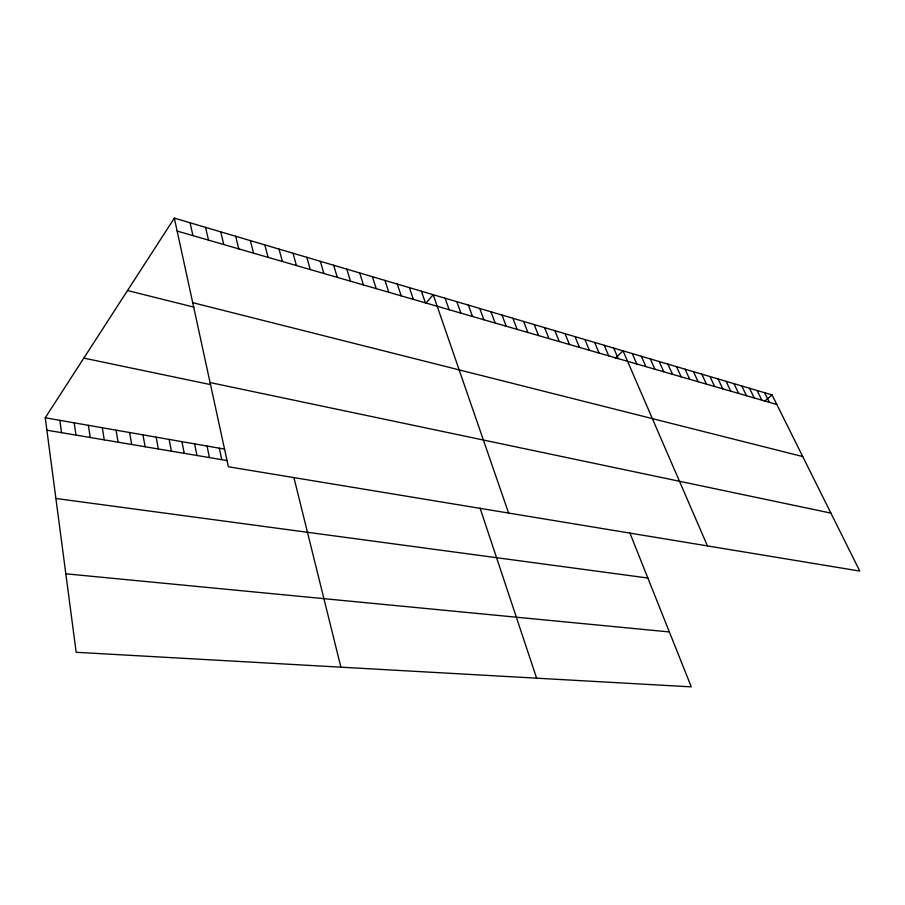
<?xml version="1.0" encoding="UTF-8"?>
<svg xmlns="http://www.w3.org/2000/svg" width="905" height="905" viewBox="0 0 905 905"><rect width="100%" height="100%" fill="white"/><g stroke="black" fill="none" stroke-linecap="round" stroke-linejoin="round"><path stroke-width="1.36" d="M629.812 532.796L691.273 686.872L76.178 652.29L45.25 417.782L174.337 218.128L772.067 394.931L859.75 571.066L228.388 466.776L174.337 218.128M425.588 303.503L433.201 294.702L508.599 513.067M615.276 358.29L623.036 350.846L707.439 545.907M764.408 401.356L772.067 394.931M65.827 573.804L669.361 631.939M55.895 498.474L647.856 578.024M46.89 430.192L227.2 460.588M45.25 417.782L224.712 449.14M83.826 358.109L210.56 384.625M210.084 382.555L830.903 513.112M127.515 290.539L193.975 307.157M192.708 302.666L802.746 456.561M177.142 231.058L776.818 404.478M764.635 392.736L769.374 402.329M757.1 390.507L761.84 400.157M749.487 388.256L754.227 397.951M741.783 385.971L746.501 395.723M733.978 383.663L738.695 393.46M726.082 381.333L730.788 391.175M718.084 378.969L722.778 388.856M709.984 376.571L714.667 386.514M701.782 374.138L706.454 384.139M693.479 371.684L698.128 381.729M685.062 369.195L689.712 379.297M676.544 366.683L681.171 376.819M667.913 364.127L672.528 374.319M659.179 361.536L663.772 371.797M650.322 358.923L654.903 369.229M641.34 356.265L645.91 366.627M632.256 353.572L636.803 363.991M613.703 348.086L618.206 358.618M604.235 345.291L608.726 355.869M594.642 342.452L599.11 353.086M584.913 339.579L589.359 350.269M575.048 336.66L579.472 347.407M565.048 333.696L569.449 344.511M554.912 330.698L559.279 341.57M544.629 327.655L548.973 338.594M534.199 324.578L538.52 335.563M523.622 321.445L527.909 332.497M512.897 318.266L517.151 329.386M502.004 315.053L506.223 326.23M490.963 311.784L495.148 323.028M479.752 308.469L483.904 319.77M468.371 305.098L472.489 316.467M456.821 301.682L460.905 313.119M445.102 298.22L449.14 309.725M421.413 291.206L425.373 302.847M409.445 287.666L413.359 299.374M480.046 508.022L536.631 678.184M397.295 284.08L401.164 295.844M384.964 280.426L388.777 292.258M372.43 276.726L376.197 288.627M359.715 272.959L363.425 284.928M346.796 269.136L350.45 281.184M333.673 265.255L337.271 277.371M320.336 261.307L323.877 273.491M306.795 257.303L310.268 269.566M293.028 253.23L296.444 265.561M279.034 249.09L282.383 261.5M264.814 244.893L268.095 257.359M250.357 240.617L253.57 253.162M235.662 236.262L238.807 248.886M293.955 477.75L340.891 667.177M220.718 231.838L223.784 244.542M205.514 227.347L208.501 240.13M190.061 222.777L192.957 235.628M219.327 448.19L221.793 459.672M207.041 446.052L209.451 457.591M194.586 443.869L196.939 455.487M181.95 441.663L184.258 453.348M169.145 439.423L171.396 451.176M156.158 437.16L158.341 448.982M142.979 434.853L145.105 446.742M129.619 432.522L131.678 444.479M116.066 430.147L118.057 442.183M102.31 427.748L104.245 439.864M88.362 425.316L90.217 437.5M74.199 422.839L75.986 435.101M59.832 420.327L61.551 432.658"/></g></svg>
